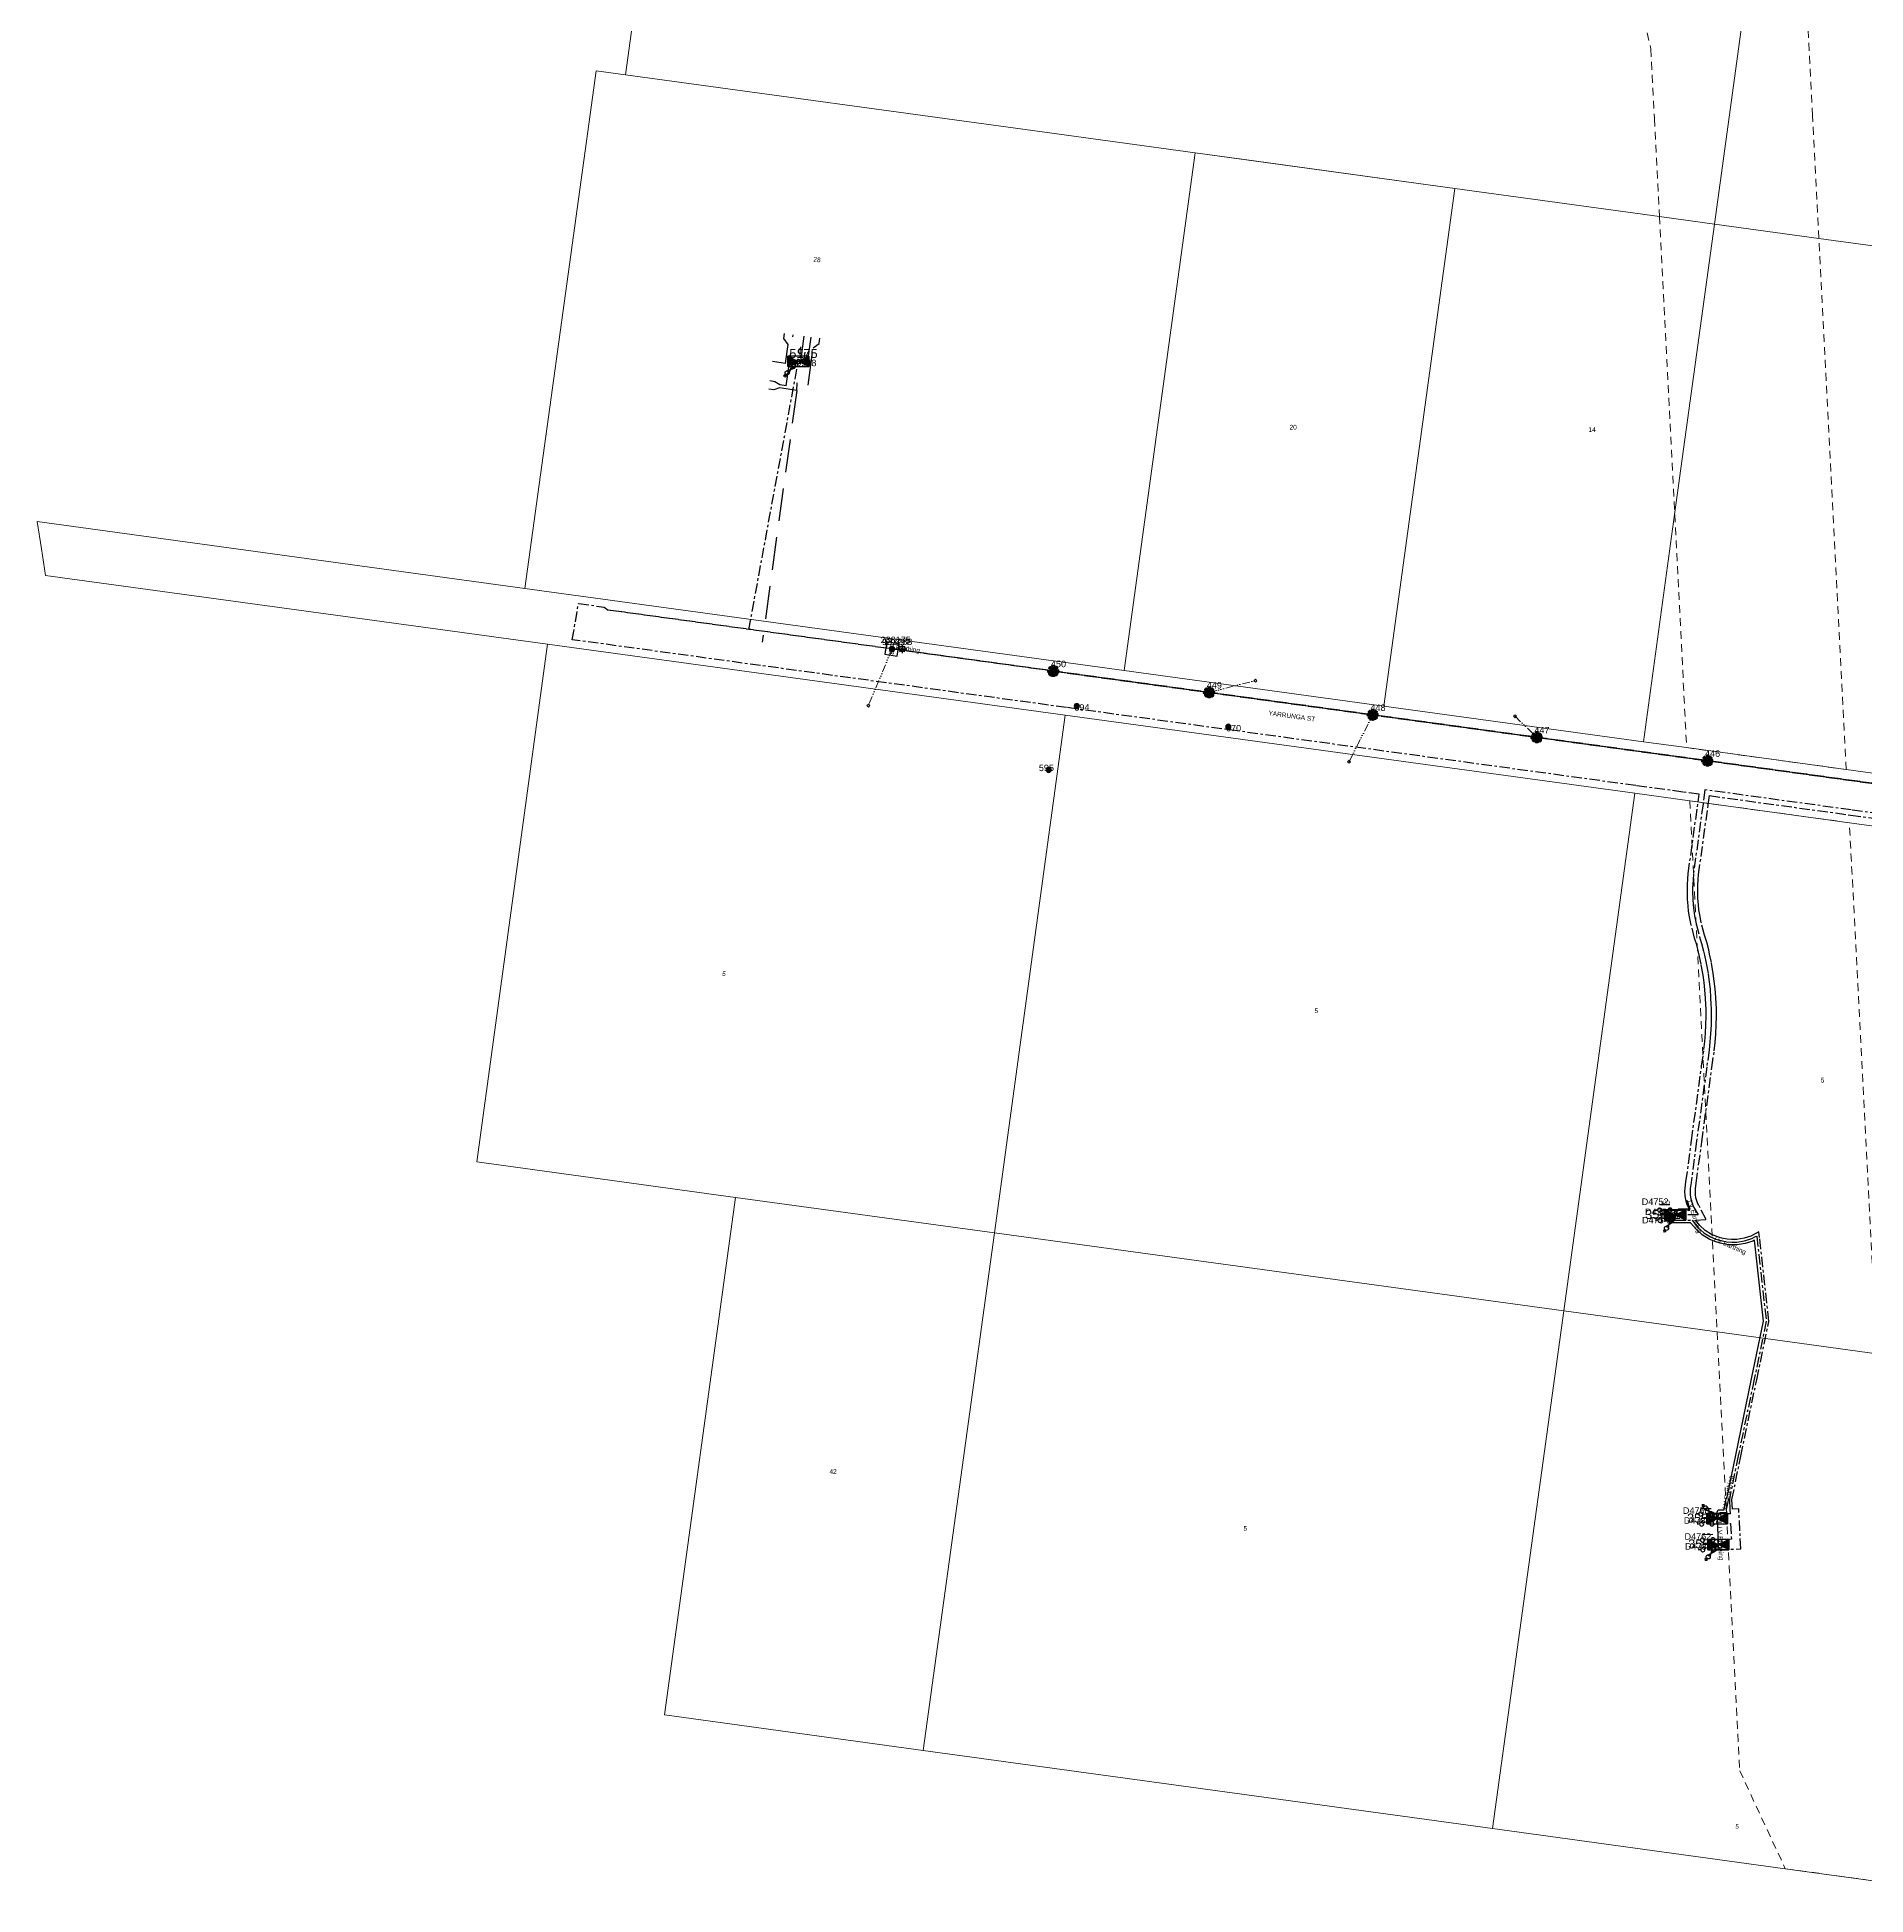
# Model space of a CAD drawing. Header units: metres. Extents: x 301012 to 305396, y 6240778 to 6244350.
# Drawn here: x 302140 to 302844, y 6242213 to 6242929 of the extents above; entities that cross this region are included whole.
import ezdxf
from ezdxf.enums import TextEntityAlignment as Align

# ---------------------------------------------------------------- set-up
doc = ezdxf.new("R2010")
doc.units = ezdxf.units.M
for name, pattern in [('Cable Exist OH', [1, 1, 0]), ('Cable Exist UG', [7, 4, -1, 1, -1]), ('Dash', [5, 3, -2]), ('DASHED', [19.05, 12.7, -6.35]), ('PHANTOMX2', [6.6, 3, -0.75, 0.2, -0.75, 0.2, -0.75, 0.2, -0.75])]:
    doc.linetypes.add(name, pattern=pattern)
doc.layers.get('0').update_dxf_attribs({"color": 6})
for name, color, linetype, lineweight in [('Cadastre Easements_SP_EXT', 58, 'DASHED', 15), ('Cadastre Land Parcels_SP_EXT', 118, 'Continuous', 15), ('Cadastre Roads_SP_EXT', 218, 'Continuous', 15), ('Mains_HV_EXT', 13, 'Continuous', 25), ('Mains_LV_EXT', 163, 'Continuous', 25), ('Services_SP_EXT', 42, 'PHANTOMX2', 20)]:
    doc.layers.add(name, color=color, linetype=linetype, lineweight=lineweight)
for name, color, linetype in [('Equip_HV_EXT', 7, 'Continuous'), ('Equip_LV_EXT', 7, 'Continuous'), ('Equip_SP_HV_EXT', 7, 'Continuous'), ('Equip_SP_SL_EXT', 7, 'Continuous'), ('Sub_SP_EXT', 7, 'Continuous'), ('SupportsOH_SP_TR_HV_LV_SL_EXT', 7, 'Continuous'), ('Trench_SP_EXT', 7, 'Continuous')]:
    doc.layers.add(name, color=color, linetype=linetype)
doc.layers.add('UNKNOWN_FEATURES', color=1, linetype='DASHED', plot=False)
doc.styles.add('iecARIAL', font='arial.ttf', dxfattribs={"height": 2})
doc.styles.add('POLE_LABEL', font='arial.ttf', dxfattribs={"height": 2})
doc.styles.add('SL_LABEL', font='arial.ttf', dxfattribs={"height": 2})
doc.styles.get("Standard").update_dxf_attribs({"font": 'arial.ttf'})
doc.styles.add('SWITCH_LABEL', font='arial.ttf', dxfattribs={"height": 2})
doc.linetypes.add('Cable E UG', pattern='A,5,-0.1,["E",Standard,S=1.5,R=0,X=0,Y=-0.75],-1.45', length=6.55)

# ---------------------------------------------------------------- blocks, each defined once
blk = doc.blocks.new('SUB_PADMOUNT_EXT')
at = {"ltscale": 10}
h = blk.add_hatch(color=256, dxfattribs=at)
h.dxf.hatch_style = 1
h.paths.add_polyline_path([(4, -2), (0, 0), (4, 2)])
h.paths.add_polyline_path([(-4, -2), (-4, 2), (0, 0)])
blk.add_line((4, 2), (-4, -2))
blk.add_lwpolyline([(-4, -2), (4, -2), (4, 2), (-4, 2)], close=True)
at = {"ltscale": 10, "flags": 128}
for points in [[(-4, -2), (-4, 2), (0, 0)], [(4, -2), (0, 0), (4, 2)]]:
    blk.add_lwpolyline(points, close=True, dxfattribs=at)
at = {"flags": 8}
blk.add_attdef('ASSET_NUM', text='', height=2.5, dxfattribs=at).set_placement((0, 5), align=Align.MIDDLE_CENTER)
for tag, flags, p in [('STREET_CODE', 9, (1.5, 0)), ('OPERATING_VOLTAGE', 9, (1.5, -0.4)), ('ORIENTATION', 9, (1.5, -0.6)), ('OWNED_BY', 9, (1.5, -0.8)), ('OPERATED_BY', 9, (1.5, -1)), ('CONSTRUCTED_VOLTAGE', 9, (1.5, -1.4)), ('SECONDARY_VOLTAGE', 9, (1.5, -1.6)), ('STATE', 9, (1.5, -1.8)), ('SUBSTATION_TYPE', 9, (1.5, -2.2)), ('SUBURB', 9, (1.5, -2.8)), ('STREETNAME', 9, (1.5, -3)), ('Z', 1, (1.5, -3.6)), ('NO_PHASES', 9, (1.5, -0.2)), ('MAINTAINED_BY', 9, (1.5, -1.2)), ('PARENT', 9, (1.5, -2)), ('USAGE', 9, (1.5, -2.4)), ('LEGEND', 9, (1.5, -2.6)), ('LOCATION', 9, (1.5, -3.2)), ('NOTES', 9, (1.5, -3.4))]:
    blk.add_attdef(tag, text='', height=0.2, dxfattribs=dict(flags=flags)).set_placement(p, align=Align.MIDDLE_LEFT)
blk = doc.blocks.new('SL_LANTERN_EXT')
at = {"flags": 9}
for tag, p in [('LRATECODE', (-7.4, 0)), ('LOUTREACHVOCAB', (-7.2, 0)), ('LOUTREACH', (-7, 0)), ('LANTNUMBER', (-6.6, 0)), ('LNEW', (-6.4, 0)), ('LMASTVOCAB', (-6.2, 0)), ('LMAST', (-6, 0)), ('LLAMPVOCAB', (-5.8, 0)), ('LLAMP', (-5.6, 0)), ('LEXIST', (-5.4, 0)), ('LCHARGE3PERCENT', (-5.2, 0)), ('LCHARGE3', (-5, 0)), ('LCHARGE2PERCENT', (-4.8, 0)), ('LCHARGE2', (-4.6, 0)), ('LCHARGE1PERCENT', (-4.4, 0)), ('LCHARGE1', (-4.2, 0)), ('LCATEGORY', (-4, 0)), ('LBRACKETVOCAB', (-3.8, 0)), ('LBRACKET', (-3.6, 0)), ('LKINGHEIGHT', (-3.4, 0)), ('CREPLACE', (-3.2, 0)), ('CREMOVE', (-3, 0)), ('CNUMBER', (-2.8, 0)), ('CNEW', (-2.6, 0)), ('CEXIST', (-2.4, 0)), ('USAGE', (-2.2, 0)), ('STATE', (-2, 0)), ('OWNED_BY', (-1.8, 0)), ('ORIENTATION', (-1.6, 0)), ('OPERATING_VOLTAGE', (-1.4, 0))]:
    blk.add_attdef(tag, text='', height=0.001, rotation=270, dxfattribs=at).set_placement(p, align=Align.MIDDLE_LEFT)
for tag, p in [('LREMOVE', (0, -7.6)), ('LREPLACE', (0, -7.8)), ('LTYPE', (0, -8)), ('LTYPEVOCAB', (0, -8.2)), ('LEGEND', (0, -8.4)), ('SUBURB', (0, -8.6)), ('STREETNAME', (0, -8.8)), ('LOCATION', (0, -9)), ('NOTES', (0, -9.2)), ('MAINTAINED_BY', (0, -9.86))]:
    blk.add_attdef(tag, text='', height=0.001, dxfattribs=at).set_placement(p, align=Align.MIDDLE_LEFT)
blk.add_attdef('OPERATED_BY', (0, -9.61), '', height=0.001, dxfattribs=at)
blk.add_wipeout([(5.69, 0), (5.06, -1.06), (4, -1.69), (2.94, -1.06), (2.31, 0), (2.94, 1.06), (4, 1.69), (5.06, 1.06)])
for p, q in [((0, 0), (4, 0)), ((2.94, 1.06), (3.2, 0.8)), ((4, 1.69), (4, 0)), ((5.06, 1.06), (4.8, 0.8)), ((2.94, -1.06), (3.2, -0.8)), ((4, 0), (5.69, 0)), ((4, 0), (4, -1.69)), ((5.06, -1.06), (4.8, -0.8))]:
    blk.add_line(p, q)
blk.add_circle((4, 0), 1.12)
for tag, p in [('NO_PHASES', (-1.2, 0)), ('LANTERN_TYPE', (-1, 0)), ('LANTERN_PURPOSE', (-0.8, 0)), ('CONTROL_TYPE', (-0.6, 0)), ('CONSTRUCTED_VOLTAGE', (-0.4, 0))]:
    blk.add_attdef(tag, text='', height=0.001, rotation=270, dxfattribs=at).set_placement(p, align=Align.MIDDLE_LEFT)
at = {"style": 'SL_LABEL', "flags": 9}
blk.add_attdef('STREET_CODE', text='', height=0.001, rotation=270, dxfattribs=at).set_placement((0, 0), align=Align.MIDDLE_LEFT)
at = {"flags": 1}
blk.add_attdef('Z', (0, 0), '', height=0.001, rotation=270, dxfattribs=at)
at = {"width": 0.9}
blk.add_attdef('LNUMBER', text='', height=1, dxfattribs=at).set_placement((7, -1), align=Align.MIDDLE_LEFT)
blk = doc.blocks.new('SL_NIGHTWATCH_EXT')
at = {"lineweight": 40}
h = blk.add_hatch(color=256, dxfattribs=at)
h.paths.add_polyline_path([(0.39, 1.96, 0.098491), (-0.39, 1.96), (-0.2, 0.98, -0.098491), (0.19, 0.98)])
h.paths.add_polyline_path([(0.55, 0.83, -0.098491), (0.83, 0.56), (1.66, 1.11, 0.098491), (1.11, 1.66)])
h.paths.add_polyline_path([(0.98, 0.2, -0.098491), (0.98, -0.19), (1.96, -0.39, 0.098491), (1.96, 0.39)])
h.paths.add_polyline_path([(0.83, -0.55, -0.098491), (0.56, -0.83), (1.11, -1.66, 0.098491), (1.66, -1.11)])
h.paths.add_polyline_path([(0.2, -0.98, -0.098491), (-0.19, -0.98), (-0.39, -1.96, 0.098491), (0.39, -1.96)])
h.paths.add_polyline_path([(-0.55, -0.83, -0.098491), (-0.83, -0.56), (-1.66, -1.11, 0.098491), (-1.11, -1.66)])
h.paths.add_polyline_path([(-1.96, 0.39, 0.098491), (-1.96, -0.39), (-0.98, -0.2, -0.098491), (-0.98, 0.19)])
h.paths.add_polyline_path([(-1.11, 1.66, 0.098491), (-1.66, 1.11), (-0.83, 0.55, -0.098491), (-0.56, 0.83)])
for p, q in [((-1.16, 1.63), (-1.16, 1.63, 0)), ((-1.1, 1.64), (-1.1, 1.64, 0)), ((1.08, 1.63), (1.08, 1.63, 0)), ((-0.86, -0.57), (-0.86, -0.57, 0)), ((0.82, -0.57), (0.82, -0.57, 0)), ((1.13, -1.65), (1.13, -1.65, 0)), ((1.96, -0.37), (1.96, -0.37, 0))]:
    blk.add_line(p, q, dxfattribs=at)
for points in [[(-0.98, 0.19, 0.098491), (-0.98, -0.2), (-1.96, -0.39, -0.098491), (-1.96, 0.39)], [(-0.56, 0.83, 0.098491), (-0.83, 0.55), (-1.66, 1.11, -0.098491), (-1.11, 1.66)], [(-0.2, 0.98, -0.098491), (0.19, 0.98), (0.39, 1.96, 0.098491), (-0.39, 1.96)], [(0.83, 0.56), (1.66, 1.11, 0.098491), (1.11, 1.66), (0.55, 0.83, -0.098491)], [(0.98, -0.19), (1.96, -0.39, 0.098491), (1.96, 0.39), (0.98, 0.2, -0.098491)], [(-0.83, -0.56, 0.098491), (-0.55, -0.83), (-1.11, -1.66, -0.098491), (-1.66, -1.11)], [(0.2, -0.98), (0.39, -1.96, -0.098491), (-0.39, -1.96), (-0.19, -0.98, 0.098491)], [(0.56, -0.83), (1.11, -1.66, 0.098491), (1.66, -1.11), (0.83, -0.55, -0.098491)]]:
    blk.add_lwpolyline(points, format="xyb", close=True, dxfattribs=at)
blk.add_circle((0, 0), 1, dxfattribs=at)
blk = doc.blocks.new('CCP_EXT')
blk.add_wipeout([(0, 0.57), (0.57, 0), (0, -0.57), (-0.57, 0)])
blk.add_lwpolyline([(-0.57, 0), (0, 0.57), (0.57, 0), (0, -0.57), (-0.57, 0)])
at = {"flags": 1}
blk.add_attdef('Z', (0, 0), '', height=0.2, dxfattribs=at)
at = {"flags": 9}
for tag, p in [('CCP_TYPE', (0, 0)), ('CONSTRUCTED_VOLTAGE', (0, -0.2)), ('OPERATING_VOLTAGE', (0, -0.6)), ('ORIENTATION', (0, -0.8)), ('OWNED_BY', (0, -1)), ('STATE', (0, -1.8)), ('NO_PHASES', (0, -0.4)), ('USAGE', (0, -1.2)), ('LEGEND', (0, -1.4)), ('LIFE_SUPPORT', (0, -1.6)), ('NOTES', (0, -2))]:
    blk.add_attdef(tag, text='', height=0.2, dxfattribs=at).set_placement(p, align=Align.MIDDLE_LEFT)
blk = doc.blocks.new('POLE_EXT')
blk.add_hatch(color=256).paths.add_polyline_path([(-1, 0, 1), (1, 0, 1)])
blk.add_lwpolyline([(-1, 0, 1), (1, 0, 1)], format="xyb", close=True)
at = {"flags": 8}
blk.add_attdef('pNumber', text='', height=2, dxfattribs=at).set_placement((2.5, 2.5), align=Align.MIDDLE_CENTER)
at = {"style": 'POLE_LABEL', "flags": 9}
for tag, p in [('STRUCTURE_PLANT_NUMBER', (1.35, 0.03)), ('STREET_CODE', (1.35, -0.2))]:
    blk.add_attdef(tag, text='', height=0.2, dxfattribs=at).set_placement(p, align=Align.MIDDLE_LEFT)
at = {"flags": 1}
blk.add_attdef('Z', (1.35, -7.33), '', height=0.2, dxfattribs=at)
at = {"flags": 9}
for tag, p in [('OWNED_BY', (1.35, -0.4)), ('SPECIAL_USE', (1.35, -0.8)), ('STATE', (1.35, -1)), ('cLV', (1.35, -1.4)), ('hDepth', (1.35, -1.6)), ('hDia', (1.35, -1.8)), ('cHV', (1.35, -2)), ('cLinedev', (1.35, -3.4)), ('pExisting', (1.35, -3.8)), ('pFooting', (1.35, -4.4)), ('pNew', (1.35, -4.6)), ('pRelocate', (1.35, -5)), ('pRemove', (1.35, -5.2)), ('pReplace', (1.35, -5.4)), ('pStay', (1.35, -5.6)), ('pType', (1.35, -5.8)), ('cspan', (1.35, -6)), ('STREETNAME', (1.35, -6.2)), ('SUBURB', (1.35, -6.4)), ('OPERATED_BY', (1.36, -7.01)), ('PARENT', (1.35, -0.6)), ('USAGE', (1.35, -1.2)), ('LBRACKET', (1.35, -2.2)), ('LExisting', (1.35, -2.4)), ('LANTNUMBER', (1.35, -2.6)), ('LOther', (1.35, -2.8)), ('LRemove', (1.35, -3)), ('LEGEND', (1.35, -3.2)), ('LOCATION', (1.35, -3.6)), ('PFNUMBER', (1.35, -4)), ('NEWPFNUMBER', (1.35, -4.2)), ('NOTES', (1.35, -6.6)), ('MAINTAINED_BY', (1.36, -6.81))]:
    blk.add_attdef(tag, text='', height=0.2, dxfattribs=at).set_placement(p, align=Align.MIDDLE_LEFT)
blk = doc.blocks.new('LV_UG_DFUSE_CLOSED_EXT')
for points in [[(1, 0), (0, 0)], [(5.04, 0.73), (2.16, -0.72)], [(5.05, -0.71), (2.16, 0.72)], [(6.2, 0.01), (7.2, 0.01)]]:
    blk.add_lwpolyline(points)
for centre in [(1.8, 0), (5.4, 0.01)]:
    blk.add_circle(centre, 0.8)
at = {"flags": 9}
for tag, p in [('ACTUAL_STATUS', (0, 0)), ('CONSTRUCTED_VOLTAGE', (0, -0.2)), ('OPERATING_VOLTAGE', (0, -0.6)), ('ORIENTATION', (0, -0.8)), ('STATE', (0, -1)), ('SWITCH_TYPE', (0, -1.2)), ('NO_PHASES', (0, -0.4)), ('USAGE', (0, -1.4)), ('NOTES', (0, -1.6))]:
    blk.add_attdef(tag, text='', height=0.2, dxfattribs=at).set_placement(p, align=Align.MIDDLE_LEFT)
at = {"flags": 1}
blk.add_attdef('Z', (0, 0), '', height=0.2, dxfattribs=at)
blk = doc.blocks.new('SWG_HOLEC_SU_EXT')
blk.add_line((1.8, -2), (5.8, -2))
for points in [[(1, 0), (0, 0)], [(6.6, 0), (7.6, 0)]]:
    blk.add_lwpolyline(points)
for points in [[(1.8, -0.8, 1), (1.8, 0.8, 1)], [(5.8, -0.8, 1), (5.8, 0.8, 1)]]:
    blk.add_lwpolyline(points, format="xyb", close=True)
at = {"style": 'SWITCH_LABEL', "flags": 8}
blk.add_attdef('ASSET_NUM', text='', height=2.5, rotation=179.95437, dxfattribs=at).set_placement((-2.4, 0), align=Align.MIDDLE_LEFT)
at = {"flags": 1}
blk.add_attdef('Z', (0, 0), '', height=0.2, dxfattribs=at)
at = {"flags": 9}
for tag, p in [('ACTUAL_STATUS', (0, -0.4)), ('CONSTRUCTED_VOLTAGE', (0, -0.6)), ('OPERATING_VOLTAGE', (0, -1)), ('ORIENTATION', (0, -1.2)), ('OWNED_BY', (0, -1.4)), ('STATE', (0, -1.8)), ('SWITCH_TYPE', (0, -2)), ('STREETNAME', (0, -2.6)), ('SUBURB', (0, -2.8)), ('NO_PHASES', (0, -0.8)), ('PARENT', (0, -1.6)), ('USAGE', (0, -2.2)), ('LOCATION', (0, -2.4)), ('NOTES', (0, -3))]:
    blk.add_attdef(tag, text='', height=0.2, dxfattribs=at).set_placement(p, align=Align.MIDDLE_LEFT)
at = {"style": 'SWITCH_LABEL', "flags": 9}
blk.add_attdef('STREET_CODE', text='', height=0.2, dxfattribs=at).set_placement((0, -0.2), align=Align.MIDDLE_LEFT)
blk = doc.blocks.new('SWG_HOLEC_SU_NO_EXT')
blk.add_line((1.8, -2), (5.8, -2))
for points in [[(1, 0), (0, 0)], [(6.6, 0), (7.6, 0)]]:
    blk.add_lwpolyline(points)
for points in [[(1.8, -0.8, 1), (1.8, 0.8, 1)], [(5.8, -0.8, 1), (5.8, 0.8, 1)]]:
    blk.add_lwpolyline(points, format="xyb", close=True)
at = {"insert": (5.31, -3.64), "char_height": 1.4, "width": 3.8863, "attachment_point": 1, "rotation": 180}
blk.add_mtext('{\\fArial|b0|i0|c0|p34;N/O}', dxfattribs=at)
at = {"style": 'SWITCH_LABEL', "flags": 8}
blk.add_attdef('ASSET_NUM', text='', height=2.5, rotation=179.95437, dxfattribs=at).set_placement((-2.4, 0), align=Align.MIDDLE_LEFT)
at = {"flags": 1}
blk.add_attdef('Z', (0, 0), '', height=0.2, dxfattribs=at)
at = {"flags": 9}
for tag, p in [('ACTUAL_STATUS', (0, -0.4)), ('CONSTRUCTED_VOLTAGE', (0, -0.6)), ('OPERATING_VOLTAGE', (0, -1)), ('ORIENTATION', (0, -1.2)), ('OWNED_BY', (0, -1.4)), ('STATE', (0, -1.8)), ('SWITCH_TYPE', (0, -2)), ('STREETNAME', (0, -2.6)), ('SUBURB', (0, -2.8)), ('NO_PHASES', (0, -0.8)), ('PARENT', (0, -1.6)), ('USAGE', (0, -2.2)), ('LOCATION', (0, -2.4)), ('NOTES', (0, -3))]:
    blk.add_attdef(tag, text='', height=0.2, dxfattribs=at).set_placement(p, align=Align.MIDDLE_LEFT)
at = {"style": 'SWITCH_LABEL', "flags": 9}
blk.add_attdef('STREET_CODE', text='', height=0.2, dxfattribs=at).set_placement((0, -0.2), align=Align.MIDDLE_LEFT)
blk = doc.blocks.new('HV_LOAD_BREAK_EXT')
blk.add_lwpolyline([(-2.4, -2.4), (2.4, -2.4), (2.4, 2.4), (-2.4, 2.4)], close=True)
at = {"insert": (-1.1, 0.99), "char_height": 2, "width": 2.9628, "attachment_point": 1}
blk.add_mtext('{\\Fisocp|c0;LB}', dxfattribs=at)
for tag, height, flags, p in [('STREET_CODE', 0.2, 9, (1.5, 0)), ('ASSET_NUM', 2.5, 8, (2, 2)), ('ACTUAL_STATUS', 0.2, 9, (1.5, -0.2)), ('CONSTRUCTED_VOLTAGE', 0.2, 9, (1.5, -0.4)), ('OPERATING_VOLTAGE', 0.2, 9, (1.5, -0.8)), ('ORIENTATION', 0.2, 9, (1.5, -1)), ('OWNED_BY', 0.2, 9, (1.5, -1.2)), ('OPERATED_BY', 0.2, 9, (1.5, -1.4)), ('STATE', 0.2, 9, (1.5, -1.8)), ('SWITCH_TYPE', 0.2, 9, (1.5, -2)), ('STREETNAME', 0.2, 9, (1.5, -2.8)), ('SUBURB', 0.2, 9, (1.5, -3)), ('Z', 0.2, 1, (1.5, -3.6)), ('NO_PHASES', 0.2, 9, (1.5, -0.6)), ('MAINTAINED_BY', 0.2, 9, (1.5, -1.6)), ('USAGE', 0.2, 9, (1.5, -2.2)), ('LEGEND', 0.2, 9, (1.5, -2.4)), ('LOCATION', 0.2, 9, (1.5, -2.6)), ('NOTES', 0.2, 9, (1.5, -3.2)), ('LABEL_ALIGNMENT', 0.2, 9, (1.5, -3.4))]:
    blk.add_attdef(tag, text='', height=height, dxfattribs=dict(flags=flags)).set_placement(p, align=Align.MIDDLE_LEFT)

msp = doc.modelspace()

# ---------------------------------------------------------------- linework, layer by layer
at = {"layer": 'Cadastre Easements_SP_EXT', "linetype": 'Dash'}
msp.add_lwpolyline([(302826, 6242851.2), (302823.57, 6242898.53), (302821.78, 6242932.79), (302806.25, 6243006.01), (302795.1, 6243058.55), (302730.8, 6243067.34), (302761.22, 6242924.16), (302762.61, 6242897.26), (302764.54, 6242859.62), (302770.44, 6242744.84), (302775.05, 6242654.99), (302836.53, 6242646.56), (302826, 6242851.2)], close=True, dxfattribs=at)
at = {"layer": 'Cadastre Land Parcels_SP_EXT', "linetype": 'Continuous'}
for points in [[(302791.42, 6242897.86), (302806.25, 6243006.01), (302813.12, 6243056.08), (302795.1, 6243058.55), (302730.8, 6243067.34), (302713.09, 6243069.77), (302633.87, 6243080.6), (302613.01, 6243083.45), (302593.18, 6243086.19), (302393.65, 6243113.59), (302366.28, 6242914.21), (302525.83, 6242892.33), (302585.72, 6242884.12), (302606.5, 6242881.27), (302685.75, 6242870.42), (302764.54, 6242859.62), (302785.77, 6242856.71), (302791.42, 6242897.86)], [(302992.48, 6242902.05), (303009.57, 6243026.81), (303009.2, 6243027.3), (303008.66, 6243027.88), (303008.05, 6243028.4), (303007.4, 6243028.86), (303006.7, 6243029.24), (303005.96, 6243029.55), (303005.2, 6243029.78), (303004.41, 6243029.93), (303004.3, 6243029.94), (302813.12, 6243056.08), (302806.25, 6243006.01), (302791.42, 6242897.86), (302785.77, 6242856.71), (302826, 6242851.2), (302863.74, 6242846.03), (302864.16, 6242849.05), (302868.72, 6242882.26), (302987.55, 6242865.99), (302992.48, 6242902.05)], [(302366.28, 6242914.21), (302354.98, 6242915.76), (302351.25, 6242888.7), (302327.46, 6242716.36), (302558.38, 6242684.7), (302585.72, 6242884.12), (302525.83, 6242892.33), (302366.28, 6242914.21)], [(302685.75, 6242870.42), (302585.72, 6242884.12), (302558.38, 6242684.7), (302658.41, 6242670.98), (302685.75, 6242870.42)], [(302770.43, 6242744.85), (302785.77, 6242856.71), (302764.54, 6242859.62), (302685.75, 6242870.42), (302658.41, 6242670.98), (302758.43, 6242657.27), (302770.43, 6242744.85)], [(302535.7, 6242667.48), (302336.29, 6242694.83), (302322.63, 6242595.12), (302308.96, 6242495.42), (302408.64, 6242481.72), (302508.37, 6242468.05), (302535.7, 6242667.48)], [(302755.07, 6242637.4), (302535.7, 6242667.48), (302508.37, 6242468.05), (302727.69, 6242437.97), (302755.07, 6242637.4)], [(302954.49, 6242610.04), (302837.74, 6242626.06), (302776.25, 6242634.49), (302755.07, 6242637.4), (302727.69, 6242437.97), (302786.82, 6242429.86), (302848.33, 6242421.41), (302927.14, 6242410.6), (302954.49, 6242610.04)], [(302480.99, 6242268.67), (302508.37, 6242468.05), (302408.64, 6242481.72), (302381.31, 6242282.37), (302480.99, 6242268.67)], [(302700.32, 6242238.55), (302727.69, 6242437.97), (302508.37, 6242468.05), (302480.99, 6242268.67), (302700.32, 6242238.55)], [(302917.54, 6242340.65), (302927.14, 6242410.6), (302848.33, 6242421.41), (302786.82, 6242429.86), (302727.69, 6242437.97), (302700.32, 6242238.55), (302813.05, 6242223.08), (302886.4, 6242213.01), (302856.02, 6242273.04), (302854.72, 6242298.11), (302907.09, 6242290.95), (302917.54, 6242340.65)]]:
    msp.add_lwpolyline(points, close=True, dxfattribs=at)
msp.add_lwpolyline([(302863.74, 6242846.03), (302826, 6242851.2), (302785.77, 6242856.71), (302770.43, 6242744.85), (302758.43, 6242657.27), (302775.05, 6242654.99), (302836.53, 6242646.56), (302949.71, 6242631.05)], dxfattribs=at)
at = {"layer": 'Mains_HV_EXT', "linetype": 'Cable Exist UG'}
for points in [[(302953.73, 6242615.19), (302838.42, 6242631.01), (302782.09, 6242638.74), (302781.37, 6242633.29), (302781.37, 6242633.29), (302777.64, 6242606.27), (302777.5, 6242604.24), (302777.37, 6242602.22), (302777.33, 6242601.08), (302777.32, 6242599.45), (302777.4, 6242596.75), (302777.59, 6242594.24), (302777.78, 6242592.19), (302778.11, 6242590.21), (302778.75, 6242587.11), (302780.04, 6242582.16), (302780.83, 6242579.54), (302781.6, 6242576.61), (302781.94, 6242574.99), (302782.6, 6242571.9), (302783.33, 6242567.66), (302783.73, 6242564.78), (302784.06, 6242561.93), (302784.29, 6242558.63), (302784.41, 6242556.19), (302784.51, 6242554.39), (302784.54, 6242551.39), (302784.48, 6242548.24), (302784.28, 6242544.69), (302784.03, 6242541.64), (302783.68, 6242538.45), (302782.81, 6242531.97), (302778.89, 6242503.35), (302776.76, 6242487.51), (302776.45, 6242485.15), (302776.41, 6242483.96), (302776.46, 6242482.62), (302776.69, 6242481.15), (302777.34, 6242478.96), (302777.87, 6242477.77), (302778.07, 6242477.41), (302779.48, 6242474.95), (302773.81, 6242474.93), (302770.67, 6242474.89)], [(302786.8, 6242357.9), (302786.65, 6242355.97), (302791.96, 6242356.08), (302791.96, 6242356.08), (302792.29, 6242350.02), (302790.74, 6242349.92), (302786.94, 6242349.85), (302787.24, 6242347.97)]]:
    msp.add_lwpolyline(points, dxfattribs=at)
at = {"layer": 'Mains_HV_EXT', "linetype": 'Cable E UG'}
for points in [[(302770.67, 6242474.89), (302772.09, 6242477.32), (302772.09, 6242477.32), (302775.68, 6242477.32), (302776.41, 6242477.33), (302776.41, 6242477.33), (302775.99, 6242478.22)], [(302776, 6242478.2), (302775.48, 6242479.73), (302775.41, 6242480.48)], [(302786.8, 6242357.9), (302787.8, 6242360.32), (302787.8, 6242360.32), (302790.54, 6242360.32), (302790.46, 6242361.47), (302790.84, 6242363.15)], [(302790.83, 6242363.19), (302791.35, 6242365.76)], [(302786.8, 6242357.9), (302787.24, 6242347.97)]]:
    msp.add_lwpolyline(points, dxfattribs=at)
at = {"layer": 'Mains_LV_EXT', "linetype": 'Continuous'}
msp.add_lwpolyline([(302529.09, 6242684.76, 1.004389), (302533.05, 6242684.22)], format="xyb", dxfattribs=at)
at = {"layer": 'Mains_LV_EXT', "linetype": 'Cable Exist OH'}
for points in [[(302531.07, 6242684.49), (302591.1, 6242676.26)], [(302591.1, 6242676.26), (302654.14, 6242667.62)], [(302717.29, 6242658.96), (302783.03, 6242649.95)], [(302783.03, 6242649.95), (302849.41, 6242640.85)]]:
    msp.add_lwpolyline(points, dxfattribs=at)
at = {"layer": 'Trench_SP_EXT', "linetype": 'Cable Exist UG'}
msp.add_lwpolyline([(302432.24, 6242792.64), (302432.46, 6242795.59)], dxfattribs=at)
at = {"layer": 'UNKNOWN_FEATURES'}
for points in [[(302427.96, 6242803.03), (302428.96, 6242810.32), (302427.25, 6242812.57), (302427.52, 6242814.55)], [(302433.68, 6242802.88), (302435.1, 6242813.51)], [(302436.4, 6242803.27), (302437.76, 6242813.15)], [(302436.65, 6242794.63), (302438.62, 6242808.99), (302440.87, 6242810.7), (302441.14, 6242812.69)], [(302427.96, 6242803.03), (302422.89, 6242803.72)], [(302432.24, 6242792.64), (302418.94, 6242695.57)], [(302432.24, 6242792.64), (302425.54, 6242793.56), (302423.42, 6242792.84), (302421.44, 6242793.11)]]:
    msp.add_lwpolyline(points, dxfattribs=at)

# ---------------------------------------------------------------- block references
at = {"layer": 'Equip_HV_EXT'}
ref = msp.add_blockref('SWG_HOLEC_SU_NO_EXT', (302770.43, 6242476.82), dxfattribs=dict(at, rotation=180.1637017144616))
ref.add_attrib('ASSET_NUM', 'D4752', dxfattribs={"layer": '0', "height": 2.5, "style": 'SWITCH_LABEL'}).set_placement((302768.04, 6242478.07), align=Align.BOTTOM_RIGHT)
ref = msp.add_blockref('SWG_HOLEC_SU_EXT', (302771.7, 6242474.93), dxfattribs=dict(at, rotation=180.0768807390806))
ref.add_attrib('ASSET_NUM', 'D4753', dxfattribs={"layer": '0', "height": 2.5, "style": 'SWITCH_LABEL'}).set_placement((302769.3, 6242476.18), align=Align.MIDDLE_RIGHT)
ref = msp.add_blockref('SWG_HOLEC_SU_EXT', (302786.65, 6242355.97), dxfattribs=dict(at, rotation=180.8167112414592))
ref.add_attrib('ASSET_NUM', 'D4785', dxfattribs={"layer": '0', "height": 2.5, "style": 'SWITCH_LABEL'}).set_placement((302784.25, 6242357.22), align=Align.MIDDLE_RIGHT)
ref = msp.add_blockref('SWG_HOLEC_SU_EXT', (302786.94, 6242349.85), dxfattribs=dict(at, rotation=181.7788002939342))
ref.add_attrib('ASSET_NUM', 'D4762', dxfattribs={"layer": '0', "height": 2.5, "style": 'SWITCH_LABEL'}).set_placement((302784.54, 6242351.1), align=Align.MIDDLE_RIGHT)
at = {"layer": 'Equip_SP_SL_EXT'}
for p in [(302531.07, 6242684.49), (302591.1, 6242676.26), (302654.14, 6242667.62), (302717.29, 6242658.96), (302783.03, 6242649.95)]:
    msp.add_blockref('SL_NIGHTWATCH_EXT', p, dxfattribs=at)
at = {"layer": 'Sub_SP_EXT'}
ref = msp.add_blockref('SUB_PADMOUNT_EXT', (302432.85, 6242803.8), dxfattribs=at)
ref.add_attrib('ASSET_NUM', '5175', dxfattribs={"layer": '0', "height": 3.5}).set_placement((302434.85, 6242804.05), align=Align.BOTTOM_CENTER)
ref = msp.add_blockref('SUB_PADMOUNT_EXT', (302770.67, 6242474.89), dxfattribs=at)
ref.add_attrib('ASSET_NUM', '35561', dxfattribs={"layer": '0', "height": 3.5}).set_placement((302772.67, 6242475.14), align=Align.MIDDLE_RIGHT)
ref = msp.add_blockref('SUB_PADMOUNT_EXT', (302786.8, 6242357.9), dxfattribs=at)
ref.add_attrib('ASSET_NUM', '35562', dxfattribs={"layer": '0', "height": 3.5}).set_placement((302788.8, 6242358.15), align=Align.MIDDLE_RIGHT)
ref = msp.add_blockref('SUB_PADMOUNT_EXT', (302787.24, 6242347.97), dxfattribs=at)
ref.add_attrib('ASSET_NUM', '35563', dxfattribs={"layer": '0', "height": 3.5}).set_placement((302789.24, 6242348.22), align=Align.MIDDLE_RIGHT)
at = {"layer": 'SupportsOH_SP_TR_HV_LV_SL_EXT'}
ref = msp.add_blockref('POLE_EXT', (302531.07, 6242684.49), dxfattribs=at)
ref.add_attrib('ASSET_NUM', '450', dxfattribs={"layer": '0', "height": 2.5, "style": 'POLE_LABEL'}).set_placement((302533.07, 6242685.24), align=Align.BOTTOM_CENTER)
ref = msp.add_blockref('POLE_EXT', (302591.1, 6242676.26), dxfattribs=at)
ref.add_attrib('ASSET_NUM', '449', dxfattribs={"layer": '0', "height": 2.5, "style": 'POLE_LABEL'}).set_placement((302593.1, 6242677.01), align=Align.BOTTOM_CENTER)
ref = msp.add_blockref('POLE_EXT', (302540.11, 6242671), dxfattribs=at)
ref.add_attrib('ASSET_NUM', '594', dxfattribs={"layer": '0', "height": 2.5, "style": 'POLE_LABEL'}).set_placement((302542.11, 6242671.75), align=Align.TOP_CENTER)
ref = msp.add_blockref('POLE_EXT', (302654.14, 6242667.62), dxfattribs=at)
ref.add_attrib('ASSET_NUM', '448', dxfattribs={"layer": '0', "height": 2.5, "style": 'POLE_LABEL'}).set_placement((302656.14, 6242668.37), align=Align.BOTTOM_CENTER)
ref = msp.add_blockref('POLE_EXT', (302598.51, 6242662.99), dxfattribs=at)
ref.add_attrib('ASSET_NUM', '670', dxfattribs={"layer": '0', "height": 2.5, "style": 'POLE_LABEL'}).set_placement((302600.51, 6242663.74), align=Align.TOP_CENTER)
ref = msp.add_blockref('POLE_EXT', (302717.29, 6242658.96), dxfattribs=at)
ref.add_attrib('ASSET_NUM', '447', dxfattribs={"layer": '0', "height": 2.5, "style": 'POLE_LABEL'}).set_placement((302719.29, 6242659.71), align=Align.BOTTOM_CENTER)
ref = msp.add_blockref('POLE_EXT', (302783.03, 6242649.95), dxfattribs=at)
ref.add_attrib('ASSET_NUM', '446', dxfattribs={"layer": '0', "height": 2.5, "style": 'POLE_LABEL'}).set_placement((302785.03, 6242650.7), align=Align.BOTTOM_CENTER)
ref = msp.add_blockref('POLE_EXT', (302529.33, 6242646.45), dxfattribs=at)
ref.add_attrib('ASSET_NUM', '595', dxfattribs={"layer": '0', "height": 2.5, "style": 'POLE_LABEL'}).set_placement((302531.33, 6242647.2), align=Align.MIDDLE_RIGHT)

# ---------------------------------------------------------------- texts
at = {"layer": 'Cadastre Land Parcels_SP_EXT'}
for s, rotation, p in [('28', 352.19632, (302438.56, 6242842.31)), ('5', 352.194, (302403.43, 6242567.11)), ('5', 352.52426, (302793.7, 6242238.56))]:
    msp.add_text(s, height=1.8, rotation=rotation, dxfattribs=at).set_placement(p)
for s, p in [('20', (302622.07, 6242777.55)), ('14', (302737.22, 6242776.64)), ('5', (302631.71, 6242552.72)), ('5', (302826.69, 6242525.98)), ('42', (302444.83, 6242375.2)), ('5', (302604.34, 6242353.31))]:
    msp.add_text(s, height=1.8, dxfattribs=at).set_placement(p)
at = {"layer": 'Cadastre Roads_SP_EXT'}
msp.add_text('YARRUNGA ST', height=1.8, rotation=352.19684, dxfattribs=at).set_placement((302613.85, 6242667.52))
at = {"layer": 'Mains_HV_EXT'}
for rotation, p in [(286.62315, (302775.42, 6242480.34)), (336.49126, (302785.44, 6242464.95)), (78.49802, (302790.46, 6242361.47)), (272.57116, (302786.93, 6242354.91))]:
    msp.add_text('LV Earthing', height=1.8, rotation=rotation, dxfattribs=at).set_placement(p)

# ---------------------------------------------------------------- next in the draw order: block references
at = {"layer": 'Equip_SP_SL_EXT'}
ref = msp.add_blockref('SL_LANTERN_EXT', (302468.86, 6242693.02), dxfattribs=at)
ref.add_attrib('ASSET_NUM', '238175', dxfattribs={"layer": '0', "height": 2.5, "style": 'iecARIAL'}).set_placement((302470.36, 6242694.52), align=Align.BOTTOM_CENTER)
at = {"layer": 'Services_SP_EXT'}
for p in [(302427.75, 6242798.28), (302459.84, 6242671.17), (302644.99, 6242649.56)]:
    msp.add_blockref('CCP_EXT', p, dxfattribs=at)
for p, rotation in [((302608.93, 6242680.79), 90.0000000000002), ((302708.95, 6242667.08), 90.0000000000002), ((302766.55, 6242468.73), 236.2134966844503), ((302781.39, 6242362.98), 136.7738457315165), ((302782.54, 6242342.24), 230.6081840519162)]:
    msp.add_blockref('CCP_EXT', p, dxfattribs=dict(at, rotation=rotation))

# ---------------------------------------------------------------- next in the draw order: linework, layer by layer
at = {"layer": 'Cadastre Easements_SP_EXT', "linetype": 'Dash'}
msp.add_lwpolyline([(302856.02, 6242273.04), (302854.72, 6242298.11), (302848.33, 6242421.41), (302837.74, 6242626.06), (302776.25, 6242634.49), (302786.82, 6242429.86), (302787.08, 6242424.82), (302795.5, 6242260.79), (302813.05, 6242223.08), (302886.4, 6242213.01), (302856.02, 6242273.04)], close=True, dxfattribs=at)
at = {"layer": 'Cadastre Roads_SP_EXT', "linetype": 'Continuous'}
msp.add_lwpolyline([(302327.46, 6242716.36), (302139.64, 6242742.07), (302141.28, 6242731.6), (302142.9, 6242721.3), (302336.29, 6242694.83), (302535.7, 6242667.48), (302755.07, 6242637.4), (302776.25, 6242634.49), (302837.74, 6242626.06), (302954.49, 6242610.04), (302952.08, 6242620.64), (302949.71, 6242631.05), (302836.53, 6242646.56), (302775.05, 6242654.99), (302758.43, 6242657.27), (302658.41, 6242670.98), (302558.38, 6242684.7), (302327.46, 6242716.36)], close=True, dxfattribs=at)
at = {"layer": 'Mains_HV_EXT', "linetype": 'Cable Exist UG'}
for points in [[(302413.8, 6242700.56), (302432.85, 6242803.8)], [(302770.67, 6242474.89), (302770.43, 6242476.82), (302776.28, 6242476.82), (302776.28, 6242476.82), (302775.28, 6242478.88), (302774.73, 6242480.72), (302774.47, 6242482.43), (302774.41, 6242483.95), (302774.45, 6242485.32), (302774.78, 6242487.77), (302776.91, 6242503.62), (302780.83, 6242532.23), (302781.7, 6242538.69), (302782.04, 6242541.83), (302782.28, 6242544.83), (302782.48, 6242548.31), (302782.54, 6242551.4), (302782.51, 6242554.33), (302782.42, 6242556.08), (302782.29, 6242558.51), (302782.07, 6242561.74), (302781.74, 6242564.52), (302781.35, 6242567.35), (302780.63, 6242571.52), (302779.99, 6242574.58), (302779.65, 6242576.15), (302778.91, 6242579), (302778.12, 6242581.62), (302776.81, 6242586.66), (302776.14, 6242589.84), (302775.8, 6242591.93), (302775.6, 6242594.08), (302775.41, 6242596.64), (302775.32, 6242599.42), (302775.33, 6242601.12), (302775.38, 6242602.32), (302775.5, 6242604.37), (302775.65, 6242606.48), (302779.46, 6242634.03), (302779.82, 6242637.04), (302779.82, 6242637.04), (302773.62, 6242637.89), (302755.48, 6242640.37), (302536.11, 6242670.45), (302345.78, 6242696.59), (302348.17, 6242710.53), (302348.17, 6242710.53), (302358.02, 6242709.15), (302359.57, 6242707.99)], [(302787.24, 6242347.97), (302787.11, 6242346.02), (302795.94, 6242346.29), (302795.94, 6242346.29), (302795.12, 6242361.72), (302792.68, 6242361.6), (302792.68, 6242361.6), (302792.5, 6242365.28), (302795.9, 6242381.96), (302802.03, 6242411.44), (302806.74, 6242433.95), (302803.13, 6242466.27), (302802.89, 6242468.46), (302802.89, 6242468.46), (302799.77, 6242466.78), (302797.15, 6242465.95), (302794.4, 6242465.51), (302792.29, 6242465.47), (302790.65, 6242465.59), (302788.63, 6242466), (302787.7, 6242466.25), (302786.65, 6242466.61), (302784.66, 6242467.44), (302782.2, 6242468.95), (302780.12, 6242470.84), (302778.42, 6242472.91), (302782.6, 6242473.24), (302782.6, 6242473.24), (302779.81, 6242478.4), (302779.66, 6242478.67), (302779.22, 6242479.65), (302778.64, 6242481.59), (302778.45, 6242482.81), (302778.41, 6242483.97), (302778.44, 6242484.99), (302778.74, 6242487.24), (302780.87, 6242503.08), (302784.79, 6242531.7), (302785.67, 6242538.21), (302786.02, 6242541.45), (302786.27, 6242544.55), (302786.48, 6242548.16), (302786.54, 6242551.38), (302786.51, 6242554.46), (302786.41, 6242556.29), (302786.29, 6242558.75), (302786.05, 6242562.12), (302785.71, 6242565.03), (302785.3, 6242567.97), (302784.56, 6242572.27), (302783.9, 6242575.41), (302783.54, 6242577.07), (302782.76, 6242580.09), (302781.97, 6242582.7), (302780.7, 6242587.57), (302780.07, 6242590.57), (302779.77, 6242592.44), (302779.58, 6242594.41), (302779.4, 6242596.86), (302779.32, 6242599.47), (302779.33, 6242601.03), (302779.37, 6242602.12), (302779.49, 6242604.11), (302779.63, 6242606.07), (302783.36, 6242633.02), (302783.81, 6242636.49), (302838.14, 6242629.03), (302953.43, 6242613.22)], [(302770.67, 6242474.89), (302770.55, 6242472.93), (302777.15, 6242472.92), (302777.15, 6242472.92), (302777.51, 6242472.38), (302779.38, 6242470.12), (302781.67, 6242468.12), (302784.23, 6242466.56), (302786.29, 6242465.67), (302788.25, 6242465.05), (302790.52, 6242464.62), (302792.4, 6242464.46), (302794.42, 6242464.5), (302797.31, 6242464.93), (302800.1, 6242465.82), (302801.59, 6242466.59), (302802.03, 6242466.77), (302802.03, 6242466.77), (302805.73, 6242433.99), (302801.06, 6242411.65), (302794.92, 6242382.16), (302791.5, 6242365.36), (302791.68, 6242361.47), (302791.68, 6242361.47), (302791.8, 6242359.82), (302786.59, 6242359.82), (302786.8, 6242357.9)]]:
    msp.add_lwpolyline(points, dxfattribs=at)
at = {"layer": 'Mains_HV_EXT', "linetype": 'Cable Exist OH'}
for points in [[(302973.54, 6242719.49), (302967.44, 6242675.18), (302960.69, 6242625.6), (302468.94, 6242693.01)], [(302468.94, 6242693.01), (302413.8, 6242700.56)]]:
    msp.add_lwpolyline(points, dxfattribs=at)
at = {"layer": 'Mains_HV_EXT', "linetype": 'Cable E UG'}
for points in [[(302468.94, 6242693.01), (302466.57, 6242693.33)], [(302786.79, 6242357.98), (302786.4, 6242359.55), (302786.4, 6242359.55), (302787.14, 6242361.32), (302789.47, 6242361.32), (302789.45, 6242361.55), (302789.78, 6242363.01), (302789.94, 6242363.8), (302789.94, 6242363.8), (302790.33, 6242365.72), (302790.65, 6242366.18), (302790.65, 6242366.18), (302793.94, 6242382.36), (302800.08, 6242411.85), (302804.71, 6242434.04), (302801.19, 6242465.26), (302800.48, 6242464.89), (302797.54, 6242463.96), (302794.5, 6242463.5), (302792.36, 6242463.46), (302790.38, 6242463.62), (302788, 6242464.08), (302785.94, 6242464.73), (302783.76, 6242465.67), (302781.08, 6242467.31), (302778.66, 6242469.42), (302776.7, 6242471.79), (302776.61, 6242471.92), (302769.49, 6242471.93), (302770.61, 6242474.67)]]:
    msp.add_lwpolyline(points, dxfattribs=at)
at = {"layer": 'Mains_LV_EXT', "linetype": 'Cable Exist OH'}
for points in [[(302468.94, 6242693.01), (302413.8, 6242700.56), (302359.55, 6242708)], [(302531.07, 6242684.49), (302468.94, 6242693.01)], [(302654.14, 6242667.62), (302717.29, 6242658.96)]]:
    msp.add_lwpolyline(points, dxfattribs=at)
at = {"layer": 'Services_SP_EXT'}
for points in [[(302427.75, 6242798.28), (302432.85, 6242803.8)], [(302468.94, 6242693.01), (302459.84, 6242671.17)], [(302591.1, 6242676.26), (302608.93, 6242680.79)], [(302644.99, 6242649.56), (302654.14, 6242667.62)], [(302708.95, 6242667.08), (302717.29, 6242658.96)], [(302770.67, 6242474.89), (302766.55, 6242468.73)], [(302786.8, 6242357.9), (302781.39, 6242362.98)], [(302787.24, 6242347.97), (302782.54, 6242342.24)]]:
    msp.add_lwpolyline(points, dxfattribs=at)
at = {"layer": 'UNKNOWN_FEATURES'}
for points in [[(302428.21, 6242794.38), (302430.91, 6242814.09)], [(302428.21, 6242794.38), (302425.7, 6242794.73), (302423.85, 6242795.99), (302421.87, 6242796.26)]]:
    msp.add_lwpolyline(points, dxfattribs=at)

# ---------------------------------------------------------------- next in the draw order: block references
at = {"layer": 'Equip_HV_EXT'}
ref = msp.add_blockref('SWG_HOLEC_SU_EXT', (302432.51, 6242801.96), dxfattribs=dict(at, rotation=79.84502874783982))
ref.add_attrib('ASSET_NUM', '80948', dxfattribs={"layer": '0', "height": 2.5, "style": 'SWITCH_LABEL'}).set_placement((302430.11, 6242803.21), align=Align.MIDDLE_LEFT)
ref = msp.add_blockref('SWG_HOLEC_SU_EXT', (302770.55, 6242472.93), dxfattribs=dict(at, rotation=180.0489260383539))
ref.add_attrib('ASSET_NUM', 'D4754', dxfattribs={"layer": '0', "height": 2.5, "style": 'SWITCH_LABEL'}).set_placement((302768.16, 6242474.18), align=Align.TOP_RIGHT)
ref = msp.add_blockref('SWG_HOLEC_SU_EXT', (302786.29, 6242359.79), dxfattribs=dict(at, rotation=180.2518480283449))
ref.add_attrib('ASSET_NUM', 'D4758', dxfattribs={"layer": '0', "height": 2.5, "style": 'SWITCH_LABEL'}).set_placement((302783.89, 6242361.04), align=Align.MIDDLE_RIGHT)
ref = msp.add_blockref('SWG_HOLEC_SU_EXT', (302787.11, 6242346.02), dxfattribs=dict(at, rotation=180.5902721877308))
ref.add_attrib('ASSET_NUM', 'D4787', dxfattribs={"layer": '0', "height": 2.5, "style": 'SWITCH_LABEL'}).set_placement((302784.71, 6242347.27), align=Align.MIDDLE_RIGHT)
at = {"layer": 'Equip_LV_EXT'}
for p, rotation in [((302432.34, 6242803.25), 225.3175865429895), ((302770.26, 6242474.27), 236.2134966844503), ((302786.25, 6242358.41), 136.7738457315165), ((302786.77, 6242347.39), 230.6081840519162)]:
    msp.add_blockref('LV_UG_DFUSE_CLOSED_EXT', p, dxfattribs=dict(at, rotation=rotation))
at = {"layer": 'Equip_SP_HV_EXT'}
ref = msp.add_blockref('HV_LOAD_BREAK_EXT', (302468.94, 6242693.01), dxfattribs=dict(at, rotation=261.8989686568966))
ref.add_attrib('ASSET_NUM', 'E0397', dxfattribs={"layer": '0', "height": 2.5}).set_placement((302470.94, 6242693.76), align=Align.BOTTOM_CENTER)
at = {"layer": 'SupportsOH_SP_TR_HV_LV_SL_EXT'}
ref = msp.add_blockref('POLE_EXT', (302468.94, 6242693.01), dxfattribs=at)
ref.add_attrib('ASSET_NUM', '933283', dxfattribs={"layer": '0', "height": 2.5, "style": 'POLE_LABEL'}).set_placement((302470.94, 6242693.76), align=Align.BOTTOM_CENTER)

# ---------------------------------------------------------------- next in the draw order: texts
at = {"layer": 'Mains_HV_EXT'}
msp.add_text('LV Earthing', height=1.8, rotation=352.19577, dxfattribs=at).set_placement((302466.57, 6242693.33))

doc.saveas('drawing.dxf')
